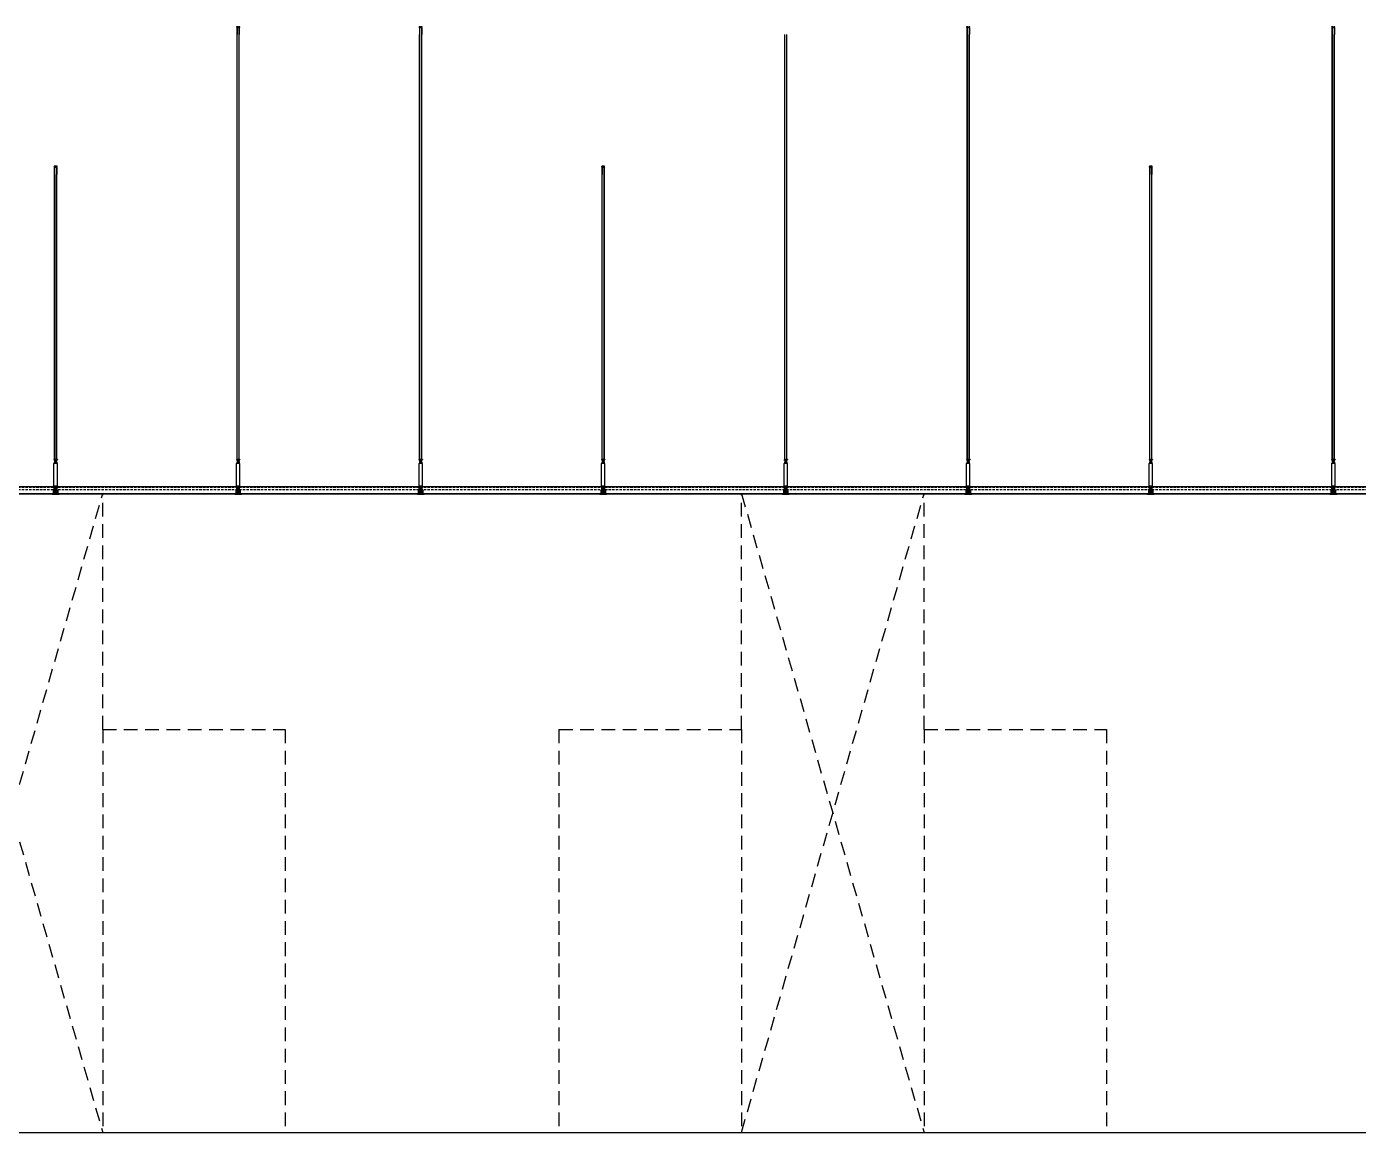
# Model space of a CAD drawing. Header units: millimetres. Extents: x 17311 to 801382, y -242618 to -104888.
# Drawn here: x 327961 to 336716, y -183729 to -176457 of the extents above; entities that cross this region are included whole.
import ezdxf

# ---------------------------------------------------------------- set-up
doc = ezdxf.new("R2010")
doc.units = ezdxf.units.MM
doc.header["$LTSCALE"] = 250
for name, pattern in [('A2', [8, 2, -2, 2, -2]), ('CENTER', [50.8, 31.75, -6.35, 6.35, -6.35]), ('CENTER2', [28.575, 19.05, -3.175, 3.175, -3.175]), ('H1', [1.5, 1, -0.5]), ('HID', [2.8, 1.8, -1]), ('HIDDEN', [9.525, 6.35, -3.175])]:
    doc.linetypes.add(name, pattern=pattern)
for name, color, linetype in [('A-ELE-252', 252, 'Continuous'), ('A-ETC-SERVER', 5, 'H1'), ('A-FIN', 6, 'Continuous'), ('C-1', 252, 'Continuous'), ('C-HANGER', 8, 'Continuous'), ('C-HANGER-C', 8, 'Continuous'), ('C-sec', 252, 'Continuous'), ('C-STL4', 252, 'Continuous'), ('C-STL6', 8, 'Continuous'), ('C-T-BAR MAIN-', 252, 'Continuous'), ('C-삼성엔지니어링_CEILING', 252, 'Continuous'), ('C-압출', 252, 'Continuous')]:
    doc.layers.add(name, color=color, linetype=linetype)
doc.layers.add('C-중심선', color=252, linetype='CENTER2', lineweight=20)

# ---------------------------------------------------------------- blocks, each defined once
blk = doc.blocks.new('A$C612ec77b')
at = {"layer": 'A-ELE-252', "linetype": 'HID', "ltscale": 0.2}
for p, q in [((-2400, 2650), (-2400, 4200)), ((-2400, 4200), (-1200, 0)), ((-2400, 0), (-1200, 4200)), ((-1200, 2650), (-1200, 4200)), ((-3600, 2650), (-3600, 0)), ((-3600, 2650), (-2400, 2650)), ((-2400, 2650), (-2400, 0)), ((-1200, 2650), (-1200, 0)), ((-1200, 2650), (0, 2650)), ((0, 2650), (0, 0))]:
    blk.add_line(p, q, dxfattribs=at)
blk = doc.blocks.new('usgh')
at = {"layer": 'C-STL4'}
blk.add_lwpolyline([(1763311, 329517), (1763311, 329599), (1763381, 329599), (1763381, 329517)], close=True, dxfattribs=at)
at = {"layer": 'C-압출', "color": 252, "linetype": 'Continuous', "lineweight": 40, "extrusion": (0, 0, -1)}
for p, q in [((1763325, 329522), (1763320, 329517)), ((1763325, 329599), (1763322, 329596)), ((1763322, 329596), (1763325, 329592)), ((1763325, 329592), (1763322, 329588)), ((1763322, 329588), (1763325, 329584)), ((1763325, 329584), (1763322, 329580)), ((1763322, 329580), (1763325, 329576)), ((1763325, 329576), (1763322, 329572)), ((1763322, 329572), (1763325, 329568)), ((1763325, 329568), (1763322, 329565)), ((1763322, 329565), (1763325, 329561)), ((1763325, 329561), (1763322, 329557)), ((1763322, 329557), (1763325, 329553)), ((1763325, 329553), (1763322, 329549)), ((1763322, 329549), (1763325, 329545)), ((1763325, 329545), (1763322, 329541)), ((1763322, 329541), (1763325, 329538)), ((1763325, 329538), (1763322, 329534)), ((1763322, 329534), (1763325, 329530)), ((1763325, 329530), (1763322, 329526)), ((1763322, 329526), (1763325, 329522)), ((1763363, 329517), (1763368, 329522)), ((1763364, 329596), (1763368, 329599)), ((1763368, 329592), (1763364, 329596)), ((1763364, 329588), (1763368, 329592)), ((1763368, 329584), (1763364, 329588)), ((1763364, 329580), (1763368, 329584)), ((1763368, 329576), (1763364, 329580)), ((1763364, 329572), (1763368, 329576)), ((1763368, 329568), (1763364, 329572)), ((1763364, 329565), (1763368, 329568)), ((1763368, 329561), (1763364, 329565)), ((1763364, 329557), (1763368, 329561)), ((1763368, 329553), (1763364, 329557)), ((1763364, 329549), (1763368, 329553)), ((1763368, 329545), (1763364, 329549)), ((1763364, 329541), (1763368, 329545)), ((1763368, 329538), (1763364, 329541)), ((1763364, 329534), (1763368, 329538)), ((1763368, 329530), (1763364, 329534)), ((1763364, 329526), (1763368, 329530)), ((1763368, 329522), (1763364, 329526))]:
    blk.add_line(p, q, dxfattribs=at)
at = {"layer": 'C-중심선'}
blk.add_line((1763346, 329623), (1763346, 329480), dxfattribs=at)
blk = doc.blocks.new('r6okghj')
at = {"layer": 'C-삼성엔지니어링_CEILING'}
for p, q in [((1770244, 316436), (1770234, 316431)), ((1770244, 316390), (1770234, 316396)), ((1770344, 316436), (1770244, 316436)), ((1770253, 316436), (1770264, 316431)), ((1770253, 316390), (1770264, 316396)), ((1770274, 316436), (1770264, 316431)), ((1770264, 316396), (1770264, 316431)), ((1770274, 316390), (1770264, 316396)), ((1770314, 316436), (1770324, 316431)), ((1770314, 316390), (1770324, 316396)), ((1770334, 316436), (1770324, 316431)), ((1770324, 316396), (1770324, 316431)), ((1770334, 316390), (1770324, 316396)), ((1770344, 316436), (1770354, 316431)), ((1770344, 316390), (1770354, 316396))]:
    blk.add_line(p, q, dxfattribs=at)
for points in [[(1770234, 316431), (1770234, 316396)], [(1770244, 316390), (1770344, 316390)], [(1770354, 316396), (1770354, 316431)]]:
    blk.add_lwpolyline(points, dxfattribs=at)
blk = doc.blocks.new('격자틀-1')
at = {"layer": 'C-HANGER'}
for p, q in [((-16.4, 230.4), (6.3, 230.4)), ((-16.4, 230.4), (-16.4, 228.9)), ((-16.4, 228.9), (6.3, 228.9)), ((6.3, 230.4), (6.3, 228.9))]:
    blk.add_line(p, q, dxfattribs=at)
at = {"layer": 'C-HANGER-C'}
for p, q in [((-16.1, 52.1), (-16.1, 202)), ((6, 202), (-16.1, 202)), ((6, 52.1), (6, 202)), ((6, 52.1), (-16.1, 52.1))]:
    blk.add_line(p, q, dxfattribs=at)
at = {"layer": 'C-STL6', "linetype": 'CENTER2', "ltscale": 20}
blk.add_line((-5, 52.7), (-5, -5), dxfattribs=at)
at = {"layer": 'C-T-BAR MAIN-'}
blk.add_lwpolyline([(-14.3, 41.1), (-14.3, 52.1), (4.2, 52.1), (4.2, 41.1), (2.2, 41.1), (2.2, 50.1), (-12.3, 50.1), (-12.3, 41.1), (-14.3, 41.1)], dxfattribs=at)
at = {"layer": 'C-삼성엔지니어링_CEILING'}
for p, q in [((-14, 202), (-14, 203.8)), ((-12.4, 210.8), (-13.9, 209.9)), ((-12.4, 203.8), (-13.9, 204.7)), ((2.3, 210.8), (-12.4, 210.8)), ((2.3, 203.8), (-12.4, 203.8)), ((-11.1, 210.8), (-9.5, 209.9)), ((-11.1, 203.8), (-9.5, 204.7)), ((-10.7, 220.3), (-2.2, 222)), ((-10.7, 220.3), (-9.9, 221.6)), ((-10.7, 218.1), (1, 220.5)), ((-10.7, 220.3), (-9.9, 219.4)), ((-10.7, 218.1), (-9.9, 219.4)), ((-10.7, 215.9), (1, 218.3)), ((-10.7, 218.1), (-9.9, 217.2)), ((-10.7, 215.9), (-9.9, 217.2)), ((-10.7, 213.7), (1, 216.1)), ((-10.7, 215.9), (-9.9, 215)), ((-10.7, 213.7), (-9.9, 215)), ((-10.7, 213.7), (-9.9, 212.8)), ((-10.4, 213.4), (-10.4, 210.8)), ((-10.3, 222), (-9.9, 221.6)), ((-9.9, 221.6), (-7.6, 222)), ((-9.9, 221.6), (-7.6, 222)), ((-9.9, 219.4), (-0.2, 221.3)), ((-9.9, 219.4), (-0.2, 221.3)), ((-9.9, 217.2), (-0.2, 219.1)), ((-9.9, 217.2), (-0.2, 219.1)), ((-9.9, 215), (-0.2, 216.9)), ((-9.9, 215), (-0.2, 216.9)), ((-9.9, 212.8), (-0.2, 214.7)), ((-9.9, 212.8), (-0.2, 214.7)), ((-8, 210.8), (-9.5, 209.9)), ((-9.5, 204.7), (-9.5, 209.9)), ((-8, 203.8), (-9.5, 204.7)), ((-2.1, 210.8), (-0.6, 209.9)), ((-2.1, 203.8), (-0.6, 204.7)), ((1, 210.8), (-0.6, 209.9)), ((-0.6, 204.7), (-0.6, 209.9)), ((1, 203.8), (-0.6, 204.7)), ((-0.2, 221.3), (0.4, 222)), ((-0.2, 221.3), (1, 220.5)), ((-0.2, 219.1), (1, 220.5)), ((-0.2, 219.1), (1, 218.3)), ((-0.2, 216.9), (1, 218.3)), ((-0.2, 216.9), (1, 216.1)), ((-0.2, 214.7), (1, 216.1)), ((0.3, 215.3), (0.3, 210.8)), ((0.3, 215.3), (0.3, 210.8)), ((2.3, 210.8), (3.8, 209.9)), ((2.3, 203.8), (3.8, 204.7)), ((3.9, 202), (3.9, 203.8))]:
    blk.add_line(p, q, dxfattribs=at)
for points in [[(3.9, 203.8), (-14, 203.8)], [(-13.9, 209.9), (-13.9, 204.7)], [(-12.4, 203.8), (2.3, 203.8)], [(3.8, 204.7), (3.8, 209.9)]]:
    blk.add_lwpolyline(points, dxfattribs=at)
at = {"layer": 'C-압출', "linetype": 'Continuous', "lineweight": 40, "extrusion": (0, 0, -1)}
for p, q in [((-25.1, 0.3), (-25.1, 2.2)), ((-24.8, 2.5), (-12.6, 2.5)), ((-10.1, 0), (-24.8, 0)), ((-12.3, 2.8), (-12.3, 28.3)), ((-10.1, 50), (-8.3, 50)), ((-9.8, 19.7), (-9.8, 18.9)), ((-9.8, 18.9), (-9.2, 18.3)), ((-9.2, 18.3), (-9.8, 17.6)), ((-9.8, 17.6), (-9.2, 17)), ((-9.2, 17), (-9.8, 16.4)), ((-9.8, 16.4), (-9.2, 15.8)), ((-9.2, 15.8), (-9.8, 15.1)), ((-9.8, 15.1), (-9.2, 14.5)), ((-9.2, 14.5), (-9.8, 13.9)), ((-9.8, 13.9), (-9.2, 13.2)), ((-9.2, 13.2), (-9.8, 12.6)), ((-9.8, 12.6), (-9.2, 12)), ((-9.2, 12), (-9.8, 11.4)), ((-9.8, 11.4), (-9.2, 10.8)), ((-9.2, 10.8), (-9.8, 10.1)), ((-9.8, 10.1), (-9.2, 9.5)), ((-9.2, 9.5), (-9.8, 8.9)), ((-9.8, 8.9), (-9.2, 8.2)), ((-9.2, 8.2), (-9.8, 7.6)), ((-9.8, 7.6), (-9.2, 7)), ((-9.2, 7), (-9.8, 6.4)), ((-9.8, 6.4), (-9.2, 5.8)), ((-9.2, 5.8), (-9.8, 5.1)), ((-9.8, 5.1), (-9.2, 4.5)), ((-9.2, 4.5), (-9.8, 3.9)), ((-9.8, 3.9), (-9.2, 3.2)), ((-9.2, 3.2), (-9.8, 2.6)), ((-9.8, 2.6), (-9.2, 2)), ((-9.2, 2), (-9.8, 1.4)), ((-9.8, 1.4), (-9.8, 0.6)), ((-9.8, 0.6), (-9.8, 0.3)), ((-0.6, 20), (-9.5, 20)), ((-8.1, 49.7), (-8.1, 49.5)), ((-2, 49), (-2, 49.7)), ((-1.7, 50), (0.1, 50)), ((-0.9, 17.6), (-0.3, 18.3)), ((-0.3, 17), (-0.9, 17.6)), ((-0.9, 16.4), (-0.3, 17)), ((-0.3, 15.8), (-0.9, 16.4)), ((-0.9, 15.1), (-0.3, 15.8)), ((-0.3, 14.5), (-0.9, 15.1)), ((-0.9, 13.9), (-0.3, 14.5)), ((-0.3, 13.2), (-0.9, 13.9)), ((-0.9, 12.6), (-0.3, 13.2)), ((-0.3, 12), (-0.9, 12.6)), ((-0.9, 11.4), (-0.3, 12)), ((-0.3, 10.8), (-0.9, 11.4)), ((-0.9, 10.1), (-0.3, 10.8)), ((-0.3, 9.5), (-0.9, 10.1)), ((-0.9, 8.9), (-0.3, 9.5)), ((-0.3, 8.2), (-0.9, 8.9)), ((-0.9, 7.6), (-0.3, 8.2)), ((-0.3, 7), (-0.9, 7.6)), ((-0.9, 6.4), (-0.3, 7)), ((-0.3, 5.8), (-0.9, 6.4)), ((-0.9, 5.1), (-0.3, 5.8)), ((-0.3, 4.5), (-0.9, 5.1)), ((-0.9, 3.9), (-0.3, 4.5)), ((-0.3, 3.2), (-0.9, 3.9)), ((-0.9, 2.6), (-0.3, 3.2)), ((-0.3, 2), (-0.9, 2.6)), ((-0.9, 1.4), (-0.3, 2)), ((-0.3, 0.8), (-0.9, 1.4)), ((-0.3, 18.3), (-0.3, 19.7)), ((-0.3, 0.3), (-0.3, 0.8)), ((14.7, 0), (0, 0)), ((2.2, 28.3), (2.2, 2.8)), ((2.5, 2.5), (14.7, 2.5)), ((14.9, 2.2), (14.9, 0.3))]:
    blk.add_line(p, q, dxfattribs=at)
at = {"layer": 'C-압출', "linetype": 'Continuous', "lineweight": 40}
for p, q in [((-12.3, 28.3), (-12.3, 49.7)), ((-12, 50), (-8.3, 50)), ((-9.3, 31.3), (-9.3, 44.7)), ((-9, 45), (-8.3, 45)), ((-9, 31), (-1.1, 31)), ((-8.1, 49.7), (-8.1, 45.3)), ((-2, 49.7), (-2, 45.3)), ((-1.7, 50), (1.9, 50)), ((-1.7, 45), (-1.1, 45)), ((-0.8, 31.3), (-0.8, 44.7)), ((2.2, 28.3), (2.2, 49.7))]:
    blk.add_line(p, q, dxfattribs=at)
at = {"layer": 'C-압출', "linetype": 'Continuous', "lineweight": 40, "extrusion": (0, 0, -1)}
for centre, start, end in [((24.8, 0.3), 270, 0), ((12.6, 2.8), 180, 270), ((10.1, 0.3), 180, 270), ((9.5, 19.7), 0, 90), ((8.3, 49.7), 90, 180), ((1.7, 49.7), 0, 90), ((0.6, 19.7), 90, 180), ((0, 0.3), 270, 0), ((-2.5, 2.8), 270, 0), ((-14.7, 2.2), 90, 180), ((-14.7, 0.3), 180, 270)]:
    blk.add_arc(centre, 0.3, start, end, dxfattribs=at)
at = {"layer": 'C-압출', "linetype": 'Continuous', "lineweight": 40}
for centre, start, end in [((-12, 49.7), 90, 180), ((-9, 44.7), 90, 180), ((-9, 31.3), 180, 270), ((-8.3, 49.7), 0, 90), ((-8.3, 45.3), 270, 0), ((-1.7, 45.3), 180, 270), ((-1.1, 44.7), 0, 90), ((-1.1, 31.3), 270, 0), ((1.9, 49.7), 0, 90)]:
    blk.add_arc(centre, 0.3, start, end, dxfattribs=at)
at = {"layer": 'C-압출'}
blk.add_arc((-1.7, 49.7), 0.3, 90, 180, dxfattribs=at)
at = {"layer": 'C-중심선', "linetype": 'CENTER', "lineweight": 5}
blk.add_line((-14.5, 25.5), (4.4, 25.5), dxfattribs=at)
at = {"layer": 'C-HANGER-C'}
for name, p, xscale, yscale, zscale in [('r6okghj', (-263370.1, -46847), 0.1487691112046762, 0.1487691112046762, 0.1487691112046762), ('usgh', (-176673.6, -32977.4), 0.1001893939418906, 0.1001893939418906, 0.1001893939418906)]:
    blk.add_blockref(name, p, dxfattribs=dict(at, xscale=xscale, yscale=yscale, zscale=zscale))

msp = doc.modelspace()

# ---------------------------------------------------------------- linework, layer by layer
at = {"layer": 'A-FIN'}
msp.add_line((297260.7, -183729.5), (358460.7, -183729.5), dxfattribs=at)
at = {"layer": 'C-1', "linetype": 'A2'}
for p, q in [((329343.1, -176462.3), (329342, -176459.5)), ((329346.9, -176466.7), (329342.6, -176456.9)), ((329348.2, -176457.2), (329342.6, -176458.4)), ((329343.1, -176462.3), (329344, -176462)), ((329343.8, -176464), (329344.7, -176463.7)), ((329344.9, -176466.7), (329343.8, -176464)), ((329344.7, -176463.7), (329344, -176462)), ((329344.9, -176509.5), (329344.9, -176466.7)), ((329346.9, -176509.5), (329346.9, -176466.7)), ((329351.8, -176465.9), (329349.2, -176457.7)), ((329351.8, -176465.9), (329354.4, -176457.7)), ((329360.9, -176458.4), (329355.3, -176457.2)), ((329356.6, -176466.7), (329360.9, -176456.9)), ((329356.6, -176466.7), (329356.6, -176509.5)), ((329358.6, -176466.7), (329359.7, -176464)), ((329358.6, -176466.7), (329358.6, -176509.5)), ((329358.8, -176463.7), (329359.5, -176462)), ((329359.7, -176464), (329358.8, -176463.7)), ((329360.4, -176462.3), (329359.5, -176462)), ((329360.4, -176462.3), (329361.5, -176459.5)), ((330543.1, -176462.3), (330542, -176459.5)), ((330546.9, -176466.7), (330542.6, -176456.9)), ((330548.2, -176457.2), (330542.6, -176458.4)), ((330543.1, -176462.3), (330544, -176462)), ((330543.8, -176464), (330544.7, -176463.7)), ((330544.9, -176466.7), (330543.8, -176464)), ((330544.7, -176463.7), (330544, -176462)), ((330544.9, -176509.5), (330544.9, -176466.7)), ((330546.9, -176509.5), (330546.9, -176466.7)), ((330551.8, -176465.9), (330549.2, -176457.7)), ((330551.8, -176465.9), (330554.4, -176457.7)), ((330560.9, -176458.4), (330555.3, -176457.2)), ((330556.6, -176466.7), (330560.9, -176456.9)), ((330556.6, -176466.7), (330556.6, -176509.5)), ((330558.6, -176466.7), (330559.7, -176464)), ((330558.6, -176466.7), (330558.6, -176509.5)), ((330558.8, -176463.7), (330559.5, -176462)), ((330559.7, -176464), (330558.8, -176463.7)), ((330560.4, -176462.3), (330559.5, -176462)), ((330560.4, -176462.3), (330561.5, -176459.5)), ((334143.1, -176462.3), (334142, -176459.5)), ((334146.9, -176466.7), (334142.6, -176456.9)), ((334148.2, -176457.2), (334142.6, -176458.4)), ((334143.1, -176462.3), (334144, -176462)), ((334143.8, -176464), (334144.7, -176463.7)), ((334144.9, -176466.7), (334143.8, -176464)), ((334144.7, -176463.7), (334144, -176462)), ((334144.9, -176509.5), (334144.9, -176466.7)), ((334146.9, -176509.5), (334146.9, -176466.7)), ((334151.8, -176465.9), (334149.2, -176457.7)), ((334151.8, -176465.9), (334154.4, -176457.7)), ((334160.9, -176458.4), (334155.3, -176457.2)), ((334156.6, -176466.7), (334160.9, -176456.9)), ((334156.6, -176466.7), (334156.6, -176509.5)), ((334158.6, -176466.7), (334159.7, -176464)), ((334158.6, -176466.7), (334158.6, -176509.5)), ((334158.8, -176463.7), (334159.5, -176462)), ((334159.7, -176464), (334158.8, -176463.7)), ((334160.4, -176462.3), (334159.5, -176462)), ((334160.4, -176462.3), (334161.5, -176459.5)), ((336543.1, -176462.3), (336542, -176459.5)), ((336546.9, -176466.7), (336542.6, -176456.9)), ((336548.2, -176457.2), (336542.6, -176458.4)), ((336543.1, -176462.3), (336544, -176462)), ((336543.8, -176464), (336544.7, -176463.7)), ((336544.9, -176466.7), (336543.8, -176464)), ((336544.7, -176463.7), (336544, -176462)), ((336544.9, -176509.5), (336544.9, -176466.7)), ((336546.9, -176509.5), (336546.9, -176466.7)), ((336551.8, -176465.9), (336549.2, -176457.7)), ((336551.8, -176465.9), (336554.4, -176457.7)), ((336560.9, -176458.4), (336555.3, -176457.2)), ((336556.6, -176466.7), (336560.9, -176456.9)), ((336556.6, -176466.7), (336556.6, -176509.5)), ((336558.6, -176466.7), (336559.7, -176464)), ((336558.6, -176466.7), (336558.6, -176509.5)), ((336558.8, -176463.7), (336559.5, -176462)), ((336559.7, -176464), (336558.8, -176463.7)), ((336560.4, -176462.3), (336559.5, -176462)), ((336560.4, -176462.3), (336561.5, -176459.5)), ((328143.1, -177382.3), (328142, -177379.5)), ((328143.1, -177382.3), (328142, -177379.5)), ((328146.9, -177386.7), (328142.6, -177376.9)), ((328146.9, -177386.7), (328142.6, -177376.9)), ((328148.2, -177377.2), (328142.6, -177378.4)), ((328148.2, -177377.2), (328142.6, -177378.4)), ((328143.1, -177382.3), (328144, -177382)), ((328143.1, -177382.3), (328144, -177382)), ((328143.8, -177384), (328144.7, -177383.7)), ((328143.8, -177384), (328144.7, -177383.7)), ((328144.9, -177386.7), (328143.8, -177384)), ((328144.9, -177386.7), (328143.8, -177384)), ((328144.7, -177383.7), (328144, -177382)), ((328144.7, -177383.7), (328144, -177382)), ((328159.4, -177374.6), (328144.1, -177374.6)), ((328159.4, -177374.6), (328144.1, -177374.6)), ((328151.8, -177385.9), (328149.2, -177377.7)), ((328151.8, -177385.9), (328149.2, -177377.7)), ((328151.8, -177385.9), (328154.4, -177377.7)), ((328151.8, -177385.9), (328154.4, -177377.7)), ((328160.9, -177378.4), (328155.3, -177377.2)), ((328160.9, -177378.4), (328155.3, -177377.2)), ((328156.6, -177386.7), (328160.9, -177376.9)), ((328156.6, -177386.7), (328160.9, -177376.9)), ((328158.6, -177386.7), (328159.7, -177384)), ((328158.6, -177386.7), (328159.7, -177384)), ((328158.8, -177383.7), (328159.5, -177382)), ((328158.8, -177383.7), (328159.5, -177382)), ((328159.7, -177384), (328158.8, -177383.7)), ((328159.7, -177384), (328158.8, -177383.7)), ((328160.4, -177382.3), (328159.5, -177382)), ((328160.4, -177382.3), (328159.5, -177382)), ((328160.4, -177382.3), (328161.5, -177379.5)), ((328160.4, -177382.3), (328161.5, -177379.5)), ((331743.1, -177382.3), (331742, -177379.5)), ((331746.9, -177386.7), (331742.6, -177376.9)), ((331748.2, -177377.2), (331742.6, -177378.4)), ((331743.1, -177382.3), (331744, -177382)), ((331743.8, -177384), (331744.7, -177383.7)), ((331744.9, -177386.7), (331743.8, -177384)), ((331744.7, -177383.7), (331744, -177382)), ((331759.4, -177374.6), (331744.1, -177374.6)), ((331751.8, -177385.9), (331749.2, -177377.7)), ((331751.8, -177385.9), (331754.4, -177377.7)), ((331760.9, -177378.4), (331755.3, -177377.2)), ((331756.6, -177386.7), (331760.9, -177376.9)), ((331758.6, -177386.7), (331759.7, -177384)), ((331758.8, -177383.7), (331759.5, -177382)), ((331759.7, -177384), (331758.8, -177383.7)), ((331760.4, -177382.3), (331759.5, -177382)), ((331760.4, -177382.3), (331761.5, -177379.5)), ((335343.1, -177382.3), (335342, -177379.5)), ((335346.9, -177386.7), (335342.6, -177376.9)), ((335348.2, -177377.2), (335342.6, -177378.4)), ((335343.1, -177382.3), (335344, -177382)), ((335343.8, -177384), (335344.7, -177383.7)), ((335344.9, -177386.7), (335343.8, -177384)), ((335344.7, -177383.7), (335344, -177382)), ((335359.4, -177374.6), (335344.1, -177374.6)), ((335351.8, -177385.9), (335349.2, -177377.7)), ((335351.8, -177385.9), (335354.4, -177377.7)), ((335360.9, -177378.4), (335355.3, -177377.2)), ((335356.6, -177386.7), (335360.9, -177376.9)), ((335358.6, -177386.7), (335359.7, -177384)), ((335358.8, -177383.7), (335359.5, -177382)), ((335359.7, -177384), (335358.8, -177383.7)), ((335360.4, -177382.3), (335359.5, -177382)), ((335360.4, -177382.3), (335361.5, -177379.5)), ((328144.9, -177429.5), (328144.9, -177386.7)), ((328144.9, -177429.5), (328144.9, -177386.7)), ((328146.9, -177429.5), (328146.9, -177386.7)), ((328146.9, -177429.5), (328146.9, -177386.7)), ((328156.6, -177386.7), (328156.6, -177429.5)), ((328156.6, -177386.7), (328156.6, -177429.5)), ((328158.6, -177386.7), (328158.6, -177429.5)), ((328158.6, -177386.7), (328158.6, -177429.5)), ((331744.9, -177429.5), (331744.9, -177386.7)), ((331746.9, -177429.5), (331746.9, -177386.7)), ((331756.6, -177386.7), (331756.6, -177429.5)), ((331758.6, -177386.7), (331758.6, -177429.5)), ((335344.9, -177429.5), (335344.9, -177386.7)), ((335346.9, -177429.5), (335346.9, -177386.7)), ((335356.6, -177386.7), (335356.6, -177429.5)), ((335358.6, -177386.7), (335358.6, -177429.5))]:
    msp.add_line(p, q, dxfattribs=at)
for centre, radius, start, end in [((329342.8, -176459.2), 0.808, 102.52881, 201.80141), ((329348.4, -176458), 0.808, 17.65012, 102.52881), ((329355.1, -176458), 0.808, 77.47119, 162.34988), ((329360.8, -176459.2), 0.808, 338.19859, 77.47119), ((330542.8, -176459.2), 0.808, 102.52881, 201.80141), ((330548.4, -176458), 0.808, 17.65012, 102.52881), ((330555.1, -176458), 0.808, 77.47119, 162.34988), ((330560.8, -176459.2), 0.808, 338.19859, 77.47119), ((334142.8, -176459.2), 0.808, 102.52881, 201.80141), ((334148.4, -176458), 0.808, 17.65012, 102.52881), ((334155.1, -176458), 0.808, 77.47119, 162.34988), ((334160.8, -176459.2), 0.808, 338.19859, 77.47119), ((336542.8, -176459.2), 0.808, 102.52881, 201.80141), ((336548.4, -176458), 0.808, 17.65012, 102.52881), ((336555.1, -176458), 0.808, 77.47119, 162.34988), ((336560.8, -176459.2), 0.808, 338.19859, 77.47119), ((328142.8, -177379.2), 0.808, 102.52881, 201.80141), ((328142.8, -177379.2), 0.808, 102.52881, 201.80141), ((328144.1, -177376.2), 1.62, 90, 203.42869), ((328144.1, -177376.2), 1.62, 90, 203.42869), ((328148.4, -177378), 0.808, 17.65012, 102.52881), ((328148.4, -177378), 0.808, 17.65012, 102.52881), ((328155.1, -177378), 0.808, 77.47119, 162.34988), ((328155.1, -177378), 0.808, 77.47119, 162.34988), ((328159.4, -177376.2), 1.62, 336.57131, 90), ((328159.4, -177376.2), 1.62, 336.57131, 90), ((328160.8, -177379.2), 0.808, 338.19859, 77.47119), ((328160.8, -177379.2), 0.808, 338.19859, 77.47119), ((331742.8, -177379.2), 0.808, 102.52881, 201.80141), ((331744.1, -177376.2), 1.62, 90, 203.42869), ((331748.4, -177378), 0.808, 17.65012, 102.52881), ((331755.1, -177378), 0.808, 77.47119, 162.34988), ((331759.4, -177376.2), 1.62, 336.57131, 90), ((331760.8, -177379.2), 0.808, 338.19859, 77.47119), ((335342.8, -177379.2), 0.808, 102.52881, 201.80141), ((335344.1, -177376.2), 1.62, 90, 203.42869), ((335348.4, -177378), 0.808, 17.65012, 102.52881), ((335355.1, -177378), 0.808, 77.47119, 162.34988), ((335359.4, -177376.2), 1.62, 336.57131, 90), ((335360.8, -177379.2), 0.808, 338.19859, 77.47119)]:
    msp.add_arc(centre, radius, start, end, dxfattribs=at)
at = {"layer": 'C-HANGER'}
for p, q in [((329344.6, -179301.5), (329344.6, -176509.5)), ((329345.5, -179301.5), (329345.5, -176509.5)), ((329358, -179301.5), (329358, -176509.5)), ((329358.9, -179301.5), (329358.9, -176509.5)), ((330544.6, -179301.5), (330544.6, -176509.5)), ((330545.5, -179301.5), (330545.5, -176509.5)), ((330558, -179301.5), (330558, -176509.5)), ((330558.9, -179301.5), (330558.9, -176509.5)), ((332944.6, -179301.5), (332944.6, -176509.5)), ((332945.5, -179301.5), (332945.5, -176509.5)), ((332958, -179301.5), (332958, -176509.5)), ((332958.9, -179301.5), (332958.9, -176509.5)), ((334144.6, -179301.5), (334144.6, -176509.5)), ((334145.5, -179301.5), (334145.5, -176509.5)), ((334158, -179301.5), (334158, -176509.5)), ((334158.9, -179301.5), (334158.9, -176509.5)), ((336544.6, -179301.5), (336544.6, -176509.5)), ((336545.5, -179301.5), (336545.5, -176509.5)), ((336558, -179301.5), (336558, -176509.5)), ((336558.9, -179301.5), (336558.9, -176509.5)), ((328144.6, -179301.5), (328144.6, -177429.5)), ((328145.5, -179301.5), (328145.5, -177429.5)), ((328158, -179301.5), (328158, -177429.5)), ((328158.9, -179301.5), (328158.9, -177429.5)), ((331744.6, -179301.5), (331744.6, -177429.5)), ((331745.5, -179301.5), (331745.5, -177429.5)), ((331758, -179301.5), (331758, -177429.5)), ((331758.9, -179301.5), (331758.9, -177429.5)), ((335344.6, -179301.5), (335344.6, -177429.5)), ((335345.5, -179301.5), (335345.5, -177429.5)), ((335358, -179301.5), (335358, -177429.5)), ((335358.9, -179301.5), (335358.9, -177429.5))]:
    msp.add_line(p, q, dxfattribs=at)
at = {"layer": 'C-sec'}
for points in [[(326965.7, -179528.7), (328137.8, -179528.7, 0.361786), (328138.1, -179528.4), (328138.1, -179506.7), (328138.8, -179506.7), (328138.8, -179529.2, -0.414214), (328138.5, -179529.5), (326965.1, -179529.5, -0.414214), (326964.8, -179529.2), (326964.8, -179506.7), (326965.5, -179506.7), (326965.5, -179528.4, 0.414214), (326965.8, -179528.7)], [(328165.7, -179528.7), (329337.8, -179528.7, 0.361786), (329338.1, -179528.4), (329338.1, -179506.7), (329338.8, -179506.7), (329338.8, -179529.2, -0.414214), (329338.5, -179529.5), (328165.1, -179529.5, -0.414214), (328164.8, -179529.2), (328164.8, -179506.7), (328165.5, -179506.7), (328165.5, -179528.4, 0.414214), (328165.8, -179528.7)], [(329365.7, -179528.7), (330537.8, -179528.7, 0.361786), (330538.1, -179528.4), (330538.1, -179506.7), (330538.8, -179506.7), (330538.8, -179529.2, -0.414214), (330538.5, -179529.5), (329365.1, -179529.5, -0.414214), (329364.8, -179529.2), (329364.8, -179506.7), (329365.5, -179506.7), (329365.5, -179528.4, 0.414214), (329365.8, -179528.7)], [(330565.7, -179528.7), (331737.8, -179528.7, 0.361786), (331738.1, -179528.4), (331738.1, -179506.7), (331738.8, -179506.7), (331738.8, -179529.2, -0.414214), (331738.5, -179529.5), (330565.1, -179529.5, -0.414214), (330564.8, -179529.2), (330564.8, -179506.7), (330565.5, -179506.7), (330565.5, -179528.4, 0.414214), (330565.8, -179528.7)], [(331765.7, -179528.7), (332937.8, -179528.7, 0.361786), (332938.1, -179528.4), (332938.1, -179506.7), (332938.8, -179506.7), (332938.8, -179529.2, -0.414214), (332938.5, -179529.5), (331765.1, -179529.5, -0.414214), (331764.8, -179529.2), (331764.8, -179506.7), (331765.5, -179506.7), (331765.5, -179528.4, 0.414214), (331765.8, -179528.7)], [(332965.7, -179528.7), (334137.8, -179528.7, 0.361786), (334138.1, -179528.4), (334138.1, -179506.7), (334138.8, -179506.7), (334138.8, -179529.2, -0.414214), (334138.5, -179529.5), (332965.1, -179529.5, -0.414214), (332964.8, -179529.2), (332964.8, -179506.7), (332965.5, -179506.7), (332965.5, -179528.4, 0.414214), (332965.8, -179528.7)], [(334165.7, -179528.7), (335337.8, -179528.7, 0.361786), (335338.1, -179528.4), (335338.1, -179506.7), (335338.8, -179506.7), (335338.8, -179529.2, -0.414214), (335338.5, -179529.5), (334165.1, -179529.5, -0.414214), (334164.8, -179529.2), (334164.8, -179506.7), (334165.5, -179506.7), (334165.5, -179528.4, 0.414214), (334165.8, -179528.7)], [(335365.7, -179528.7), (336537.8, -179528.7, 0.361786), (336538.1, -179528.4), (336538.1, -179506.7), (336538.8, -179506.7), (336538.8, -179529.2, -0.414214), (336538.5, -179529.5), (335365.1, -179529.5, -0.414214), (335364.8, -179529.2), (335364.8, -179506.7), (335365.5, -179506.7), (335365.5, -179528.4, 0.414214), (335365.8, -179528.7)], [(336565.7, -179528.7), (337737.8, -179528.7, 0.361786), (337738.1, -179528.4), (337738.1, -179506.7), (337738.8, -179506.7), (337738.8, -179529.2, -0.414214), (337738.5, -179529.5), (336565.1, -179529.5, -0.414214), (336564.8, -179529.2), (336564.8, -179506.7), (336565.5, -179506.7), (336565.5, -179528.4, 0.414214), (336565.8, -179528.7)]]:
    msp.add_lwpolyline(points, format="xyb", dxfattribs=at)
at = {"layer": 'C-STL6'}
msp.add_line((297282.6, -179482), (358438.8, -179482), dxfattribs=at)
at = {"layer": 'C-STL6', "linetype": 'HIDDEN', "ltscale": 0.01}
for p, q in [((297282.6, -179486.9), (358438.8, -179486.9)), ((297282.6, -179500.9), (358438.8, -179500.9))]:
    msp.add_line(p, q, dxfattribs=at)

# ---------------------------------------------------------------- block references
at = {"layer": 'A-ETC-SERVER'}
for p in [(329660.7, -183729.5), (335060.7, -183729.5)]:
    msp.add_blockref('A$C612ec77b', p, dxfattribs=at)
at = {"layer": 'C-sec'}
for p in [(328156.8, -179532), (329356.8, -179532), (330556.8, -179532), (331756.8, -179532), (332956.8, -179532), (334156.8, -179532), (335356.8, -179532), (336556.8, -179532)]:
    msp.add_blockref('격자틀-1', p, dxfattribs=at)

doc.saveas('drawing.dxf')
